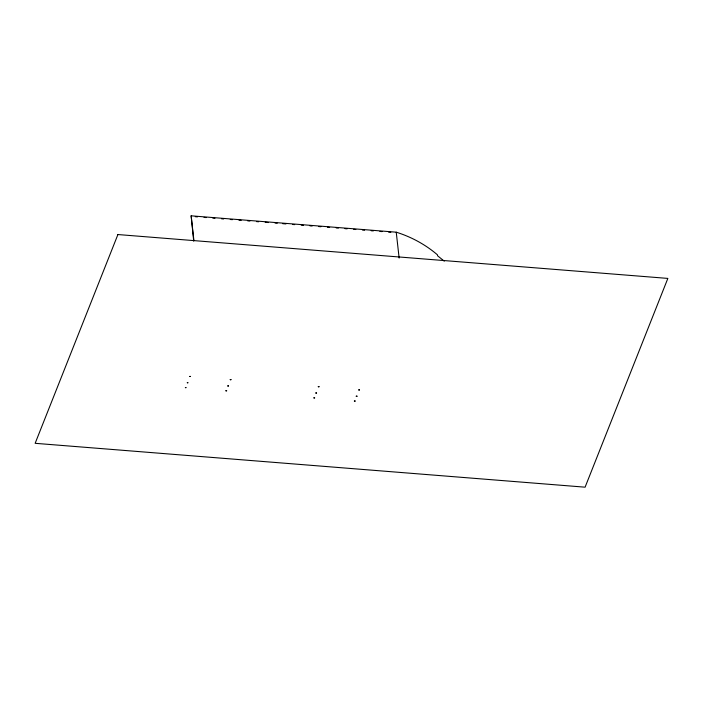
<?xml version="1.0" encoding="UTF-8"?>
<svg xmlns="http://www.w3.org/2000/svg" width="703" height="703" viewBox="0 0 703 703"><rect width="100%" height="100%" fill="white"/><g stroke="black" fill="none" stroke-linecap="round" stroke-linejoin="round"><path stroke-width="1.05" d="M444.261 261.147L437.547 255.751L437.451 254.846A91.065 69.149 21.6 0 0 396.237 232.183L191.146 215.821L193.712 241.147M195.302 216.7L197.481 216.876M204.037 217.403L206.225 217.578M212.772 218.097L214.96 218.273M221.515 218.791L223.695 218.967M230.25 219.494L232.438 219.67M238.985 220.188L241.173 220.364M247.728 220.883L249.908 221.058M256.463 221.586L258.651 221.761M265.198 222.28L268.476 222.543M275.031 223.062L277.219 223.238M282.676 223.677L285.954 223.932M292.51 224.459L294.689 224.635M301.244 225.153L303.432 225.329M309.979 225.848L312.167 226.023M318.723 226.551L320.902 226.726M327.457 227.245L329.645 227.421M336.192 227.939L338.38 228.115M344.936 228.642L347.115 228.818M353.671 229.336L355.85 229.512M362.405 230.03L364.593 230.206M371.149 230.733L373.328 230.909M379.884 231.428L382.063 231.603M388.618 232.122L390.806 232.298M396.237 232.183L399.137 258.054M191.146 215.821L193.923 240.619M185.364 387.634L186.146 387.643L185.399 387.581M187.288 382.748L188.07 382.748L187.323 382.696M189.766 376.474L190.548 376.474L189.801 376.421M225.883 390.789L226.656 390.798L225.883 390.789M227.746 385.947L228.519 385.956L227.746 385.947M230.224 379.673L230.997 379.682L230.224 379.673M313.872 397.889L314.645 397.898L313.872 397.889M315.796 392.995L316.57 393.003L315.796 392.995M318.266 386.72L319.048 386.729L318.266 386.72M354.382 401.044L355.164 401.044L354.382 401.044M356.245 396.202L357.027 396.211L356.245 396.202M358.723 389.928L359.497 389.937L358.723 389.928M117.911 234.547L35.15 443.312L585.089 487.179L667.85 278.414L117.911 234.547"/></g></svg>
